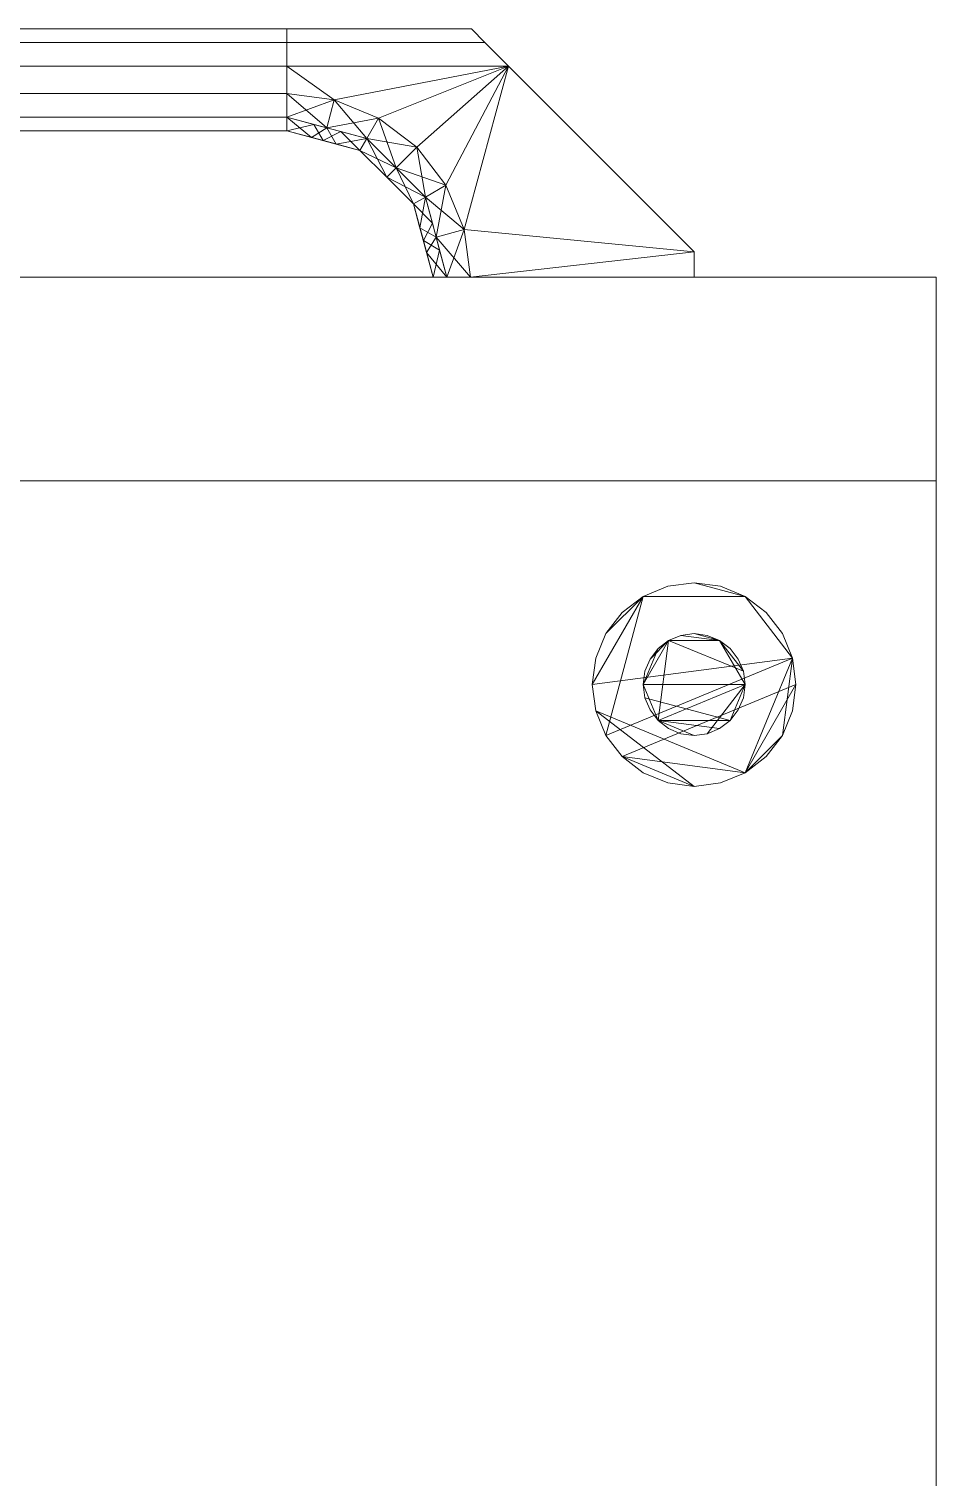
# Model space of a CAD drawing. Header units: feet. Extents: x 1888 to 2477, y 2252 to 2616.
# Drawn here: x 2277.4 to 2288.55, y 2270.21 to 2288 of the extents above; entities that cross this region are included whole.
import ezdxf

# ---------------------------------------------------------------- set-up
doc = ezdxf.new("R2010")
doc.units = ezdxf.units.FT
doc.layers.add('3D-F-AFFFEQM', color=3, linetype='Continuous', lineweight=9)
doc.layers.add('Fridge handle', color=6, linetype='Continuous', lineweight=9)

# ---------------------------------------------------------------- blocks, each defined once
blk = doc.blocks.new('Refrigerator')
at = {"layer": '3D-F-AFFFEQM'}
mesh = blk.add_polyface(dxfattribs=at)
corners = [(-36.32, 3.331, 30.982), (2.155, 3.331, 30.982), (2.155, 3.331, 1.08), (-36.32, 3.331, 1.08)]
mesh.append_faces([[corners[k] for k in face] for face in [(2, 3, 0, 1)]])
mesh = blk.add_polyface(dxfattribs=at)
corners = [(2.155, 3.331, 30.982), (-36.32, 3.331, 30.982), (-36.32, 1.171, 30.982), (2.155, 1.171, 30.982)]
mesh.append_faces([[corners[k] for k in face] for face in [(0, 1, 2, 3)]])
mesh = blk.add_polyface(dxfattribs=at)
corners = [(-36.32, 3.331, 1.08), (2.155, 3.331, 1.08), (2.155, 1.171, 1.08), (-36.32, 1.171, 1.08)]
mesh.append_faces([[corners[k] for k in face] for face in [(0, 1, 2, 3)]])
mesh = blk.add_polyface(dxfattribs=at)
corners = [(-17.016, 3.331, 76.815), (2.155, 3.331, 76.815), (2.155, 3.331, 31.252), (-17.016, 3.331, 31.252)]
mesh.append_faces([[corners[k] for k in face] for face in [(3, 0, 1, 2)]])
mesh = blk.add_polyface(dxfattribs=at)
corners = [(2.155, 3.331, 76.815), (-17.016, 3.331, 76.815), (-17.016, 1.171, 76.815), (2.155, 1.171, 76.815)]
mesh.append_faces([[corners[k] for k in face] for face in [(3, 0, 1, 2)]])
mesh = blk.add_polyface(dxfattribs=at)
corners = [(-17.016, 3.331, 31.252), (2.155, 3.331, 31.252), (2.155, 1.171, 31.252), (-17.016, 1.171, 31.252)]
mesh.append_faces([[corners[k] for k in face] for face in [(0, 1, 2, 3)]])
mesh = blk.add_polyface(dxfattribs=at)
corners = [(2.155, 3.331, 1.08), (2.155, 3.331, 30.982), (2.155, 1.171, 30.982), (2.155, 1.171, 1.08)]
mesh.append_faces([[corners[k] for k in face] for face in [(0, 1, 2, 3)]])
mesh = blk.add_polyface(dxfattribs=at)
corners = [(2.155, 3.331, 31.252), (2.155, 3.331, 76.815), (2.155, 1.171, 76.815), (2.155, 1.171, 31.252)]
mesh.append_faces([[corners[k] for k in face] for face in [(0, 1, 2, 3)]])
mesh = blk.add_polyface(dxfattribs=at)
corners = [(-36.32, 1.171, 30.982), (-36.32, 1.171, 1.08), (2.155, 1.171, 1.08), (2.155, 1.171, 30.982)]
mesh.append_faces([[corners[k] for k in face] for face in [(2, 3, 0, 1)]])
mesh = blk.add_polyface(dxfattribs=at)
corners = [(-36.32, -24.749, 76.815), (2.155, -24.749, 76.815), (2.155, 1.171, 76.815), (-36.32, 1.171, 76.815)]
mesh.append_faces([[corners[k] for k in face] for face in [(3, 0, 1, 2)]])
mesh = blk.add_polyface(dxfattribs=at)
corners = [(-36.32, -24.749, 1.08), (-36.32, 1.171, 1.08), (2.155, 1.171, 1.08), (2.155, -24.749, 1.08)]
mesh.append_faces([[corners[k] for k in face] for face in [(2, 3, 0, 1)]])
mesh = blk.add_polyface(dxfattribs=at)
corners = [(-36.32, 1.171, 76.815), (2.155, 1.171, 76.815), (2.155, 1.171, 1.08), (-36.32, 1.171, 1.08)]
mesh.append_faces([[corners[k] for k in face] for face in [(3, 0, 1, 2)]])
mesh = blk.add_polyface(dxfattribs=at)
corners = [(-17.016, 1.171, 76.815), (-17.016, 1.171, 31.252), (2.155, 1.171, 31.252), (2.155, 1.171, 76.815)]
mesh.append_faces([[corners[k] for k in face] for face in [(2, 3, 0, 1)]])
mesh = blk.add_polyface(dxfattribs=at)
corners = [(2.155, 1.171, 76.815), (2.155, -24.749, 76.815), (2.155, -24.749, 1.08), (2.155, 1.171, 1.08)]
mesh.append_faces([[corners[k] for k in face] for face in [(3, 0, 1, 2)]])
mesh = blk.add_polyface(dxfattribs=at)
corners = [(0.67, -0.989, 0.27), (0.633, -0.71, 0.27), (0.526, -0.449, 0.27), (0.354, -0.226, 0.27), (0.13, -0.054, 0.27), (-0.13, 0.054, 0.27), (-0.41, 0.091, 0.27), (-0.689, 0.054, 0.27), (-0.95, -0.054, 0.27), (-1.173, -0.226, 0.27), (-1.345, -0.449, 0.27), (-1.453, -0.71, 0.27), (-1.49, -0.989, 0.27), (-1.453, -1.269, 0.27), (-1.345, -1.529, 0.27), (-1.173, -1.753, 0.27), (-0.95, -1.925, 0.27), (-0.689, -2.032, 0.27), (-0.41, -2.069, 0.27), (-0.13, -2.032, 0.27), (0.13, -1.925, 0.27), (0.354, -1.753, 0.27), (0.526, -1.529, 0.27), (0.633, -1.269, 0.27)]
mesh.append_faces([[corners[k] for k in face] for face in [(10, 8, 9), (6, 4, 5)]], dxfattribs={"vtx0": -1})
mesh.append_faces([[corners[k] for k in face] for face in [(8, 12, 1, 4)]], dxfattribs={"vtx0": -1, "vtx1": -1, "vtx2": -1, "vtx3": -1})
mesh.append_faces([[corners[k] for k in face] for face in [(1, 12, 13, 20)]], dxfattribs={"vtx0": -1, "vtx2": -1, "vtx3": -1})
mesh.append_faces([[corners[k] for k in face] for face in [(13, 18, 19, 20)]], dxfattribs={"vtx0": -1, "vtx3": -1})
mesh.append_faces([[corners[k] for k in face] for face in [(17, 18, 15, 16)]], dxfattribs={"vtx1": -1})
mesh.append_faces([[corners[k] for k in face] for face in [(6, 7, 8, 4), (10, 11, 12, 8), (13, 14, 15, 18), (20, 21, 22, 1)]], dxfattribs={"vtx2": -1, "vtx3": -1})
mesh.append_faces([[corners[k] for k in face] for face in [(1, 2, 3, 4), (22, 23, 0, 1)]], dxfattribs={"vtx3": -1})
mesh = blk.add_polyface(dxfattribs=at)
corners = [(0.67, -0.989), (0.633, -1.269), (0.526, -1.529), (0.354, -1.753), (0.13, -1.925), (-0.13, -2.032), (-0.41, -2.069), (-0.689, -2.032), (-0.95, -1.925), (-1.173, -1.753), (-1.345, -1.529), (-1.453, -1.269), (-1.49, -0.989), (-1.453, -0.71), (-1.345, -0.449), (-1.173, -0.226), (-0.95, -0.054), (-0.689, 0.054), (-0.41, 0.091), (-0.13, 0.054), (0.13, -0.054), (0.354, -0.226), (0.526, -0.449), (0.633, -0.71)]
mesh.append_faces([[corners[k] for k in face] for face in [(9, 6, 7, 8), (4, 2, 3), (16, 14, 15), (20, 18, 19)]], dxfattribs={"vtx0": -1})
mesh.append_faces([[corners[k] for k in face] for face in [(6, 9, 4, 5)]], dxfattribs={"vtx0": -1, "vtx1": -1})
mesh.append_faces([[corners[k] for k in face] for face in [(9, 0, 4)]], dxfattribs={"vtx0": -1, "vtx1": -1, "vtx2": -1})
mesh.append_faces([[corners[k] for k in face] for face in [(23, 10, 16, 20)]], dxfattribs={"vtx0": -1, "vtx1": -1, "vtx2": -1, "vtx3": -1})
mesh.append_faces([[corners[k] for k in face] for face in [(23, 0, 9, 10)]], dxfattribs={"vtx1": -1, "vtx3": -1})
mesh.append_faces([[corners[k] for k in face] for face in [(21, 22, 23, 20)]], dxfattribs={"vtx2": -1})
mesh.append_faces([[corners[k] for k in face] for face in [(0, 1, 2, 4), (10, 11, 12, 16), (12, 13, 14, 16), (16, 17, 18, 20)]], dxfattribs={"vtx2": -1, "vtx3": -1})
mesh = blk.add_polyface(dxfattribs=at)
corners = [(-1.49, -0.989, 0.27), (-1.453, -0.71, 0.27), (-1.345, -0.449, 0.27), (-1.173, -0.226, 0.27), (-0.95, -0.054, 0.27), (-0.689, 0.054, 0.27), (-0.41, 0.091, 0.27), (-0.13, 0.054, 0.27), (0.13, -0.054, 0.27), (0.354, -0.226, 0.27), (0.526, -0.449, 0.27), (0.633, -0.71, 0.27), (0.67, -0.989, 0.27), (0.67, -0.989), (0.633, -0.71), (0.526, -0.449), (0.354, -0.226), (0.13, -0.054), (-0.13, 0.054), (-0.41, 0.091), (-0.689, 0.054), (-0.95, -0.054), (-1.173, -0.226), (-1.345, -0.449), (-1.453, -0.71), (-1.49, -0.989)]
mesh.append_faces([[corners[k] for k in face] for face in [(13, 14, 11, 12), (0, 1, 24, 25)]], dxfattribs={"vtx1": -1})
mesh.append_faces([[corners[k] for k in face] for face in [(14, 15, 10, 11), (16, 17, 8, 9), (15, 16, 9, 10), (17, 18, 7, 8), (6, 7, 18, 19), (19, 20, 5, 6), (20, 21, 4, 5), (22, 23, 2, 3), (21, 22, 3, 4), (23, 24, 1, 2)]], dxfattribs={"vtx1": -1, "vtx3": -1})
mesh = blk.add_polyface(dxfattribs=at)
corners = [(0.13, -0.989, 1.08), (0.112, -0.849, 1.08), (0.058, -0.719, 1.08), (-0.028, -0.607, 1.08), (-0.14, -0.522, 1.08), (-0.27, -0.468, 1.08), (-0.41, -0.449, 1.08), (-0.55, -0.468, 1.08), (-0.68, -0.522, 1.08), (-0.792, -0.607, 1.08), (-0.877, -0.719, 1.08), (-0.931, -0.849, 1.08), (-0.95, -0.989, 1.08), (-0.931, -1.129, 1.08), (-0.877, -1.259, 1.08), (-0.792, -1.371, 1.08), (-0.68, -1.457, 1.08), (-0.55, -1.511, 1.08), (-0.41, -1.529, 1.08), (-0.27, -1.511, 1.08), (-0.14, -1.457, 1.08), (-0.028, -1.371, 1.08), (0.058, -1.259, 1.08), (0.112, -1.129, 1.08)]
mesh.append_faces([[corners[k] for k in face] for face in [(6, 4, 5)]], dxfattribs={"vtx0": -1})
mesh.append_faces([[corners[k] for k in face] for face in [(4, 8, 15, 0)]], dxfattribs={"vtx0": -1, "vtx1": -1, "vtx2": -1, "vtx3": -1})
mesh.append_faces([[corners[k] for k in face] for face in [(4, 0, 1)]], dxfattribs={"vtx0": -1, "vtx2": -1})
mesh.append_faces([[corners[k] for k in face] for face in [(15, 18, 19, 0)]], dxfattribs={"vtx0": -1, "vtx2": -1, "vtx3": -1})
mesh.append_faces([[corners[k] for k in face] for face in [(14, 15, 12, 13), (17, 18, 15, 16)]], dxfattribs={"vtx1": -1})
mesh.append_faces([[corners[k] for k in face] for face in [(8, 9, 12, 15)]], dxfattribs={"vtx1": -1, "vtx2": -1, "vtx3": -1})
mesh.append_faces([[corners[k] for k in face] for face in [(10, 11, 12, 9)]], dxfattribs={"vtx2": -1})
mesh.append_faces([[corners[k] for k in face] for face in [(6, 7, 8, 4), (19, 20, 21, 0)]], dxfattribs={"vtx2": -1, "vtx3": -1})
mesh.append_faces([[corners[k] for k in face] for face in [(1, 2, 3, 4), (21, 22, 23, 0)]], dxfattribs={"vtx3": -1})
mesh = blk.add_polyface(dxfattribs=at)
corners = [(0.13, -0.989, 0.27), (0.112, -1.129, 0.27), (0.058, -1.259, 0.27), (-0.028, -1.371, 0.27), (-0.14, -1.457, 0.27), (-0.27, -1.511, 0.27), (-0.41, -1.529, 0.27), (-0.55, -1.511, 0.27), (-0.68, -1.457, 0.27), (-0.792, -1.371, 0.27), (-0.877, -1.259, 0.27), (-0.931, -1.129, 0.27), (-0.95, -0.989, 0.27), (-0.931, -0.849, 0.27), (-0.877, -0.719, 0.27), (-0.792, -0.607, 0.27), (-0.68, -0.522, 0.27), (-0.55, -0.468, 0.27), (-0.41, -0.449, 0.27), (-0.27, -0.468, 0.27), (-0.14, -0.522, 0.27), (-0.028, -0.607, 0.27), (0.058, -0.719, 0.27), (0.112, -0.849, 0.27)]
mesh.append_faces([[corners[k] for k in face] for face in [(9, 6, 7, 8), (16, 14, 15)]], dxfattribs={"vtx0": -1})
mesh.append_faces([[corners[k] for k in face] for face in [(0, 3, 11, 12), (12, 16, 23, 0)]], dxfattribs={"vtx0": -1, "vtx1": -1, "vtx3": -1})
mesh.append_faces([[corners[k] for k in face] for face in [(9, 3, 4)]], dxfattribs={"vtx0": -1, "vtx2": -1})
mesh.append_faces([[corners[k] for k in face] for face in [(5, 6, 9, 4)]], dxfattribs={"vtx1": -1, "vtx2": -1})
mesh.append_faces([[corners[k] for k in face] for face in [(16, 17, 20, 23)]], dxfattribs={"vtx1": -1, "vtx2": -1, "vtx3": -1})
mesh.append_faces([[corners[k] for k in face] for face in [(1, 2, 3, 0), (21, 22, 23, 20), (18, 19, 20, 17)]], dxfattribs={"vtx2": -1})
mesh.append_faces([[corners[k] for k in face] for face in [(9, 10, 11, 3), (12, 13, 14, 16)]], dxfattribs={"vtx2": -1, "vtx3": -1})
mesh = blk.add_polyface(dxfattribs=at)
corners = [(-0.95, -0.989, 1.08), (-0.931, -0.849, 1.08), (-0.877, -0.719, 1.08), (-0.792, -0.607, 1.08), (-0.68, -0.522, 1.08), (-0.55, -0.468, 1.08), (-0.41, -0.449, 1.08), (-0.27, -0.468, 1.08), (-0.14, -0.522, 1.08), (-0.028, -0.607, 1.08), (0.058, -0.719, 1.08), (0.112, -0.849, 1.08), (0.13, -0.989, 1.08), (0.13, -0.989, 0.27), (0.112, -0.849, 0.27), (0.058, -0.719, 0.27), (-0.028, -0.607, 0.27), (-0.14, -0.522, 0.27), (-0.27, -0.468, 0.27), (-0.41, -0.449, 0.27), (-0.55, -0.468, 0.27), (-0.68, -0.522, 0.27), (-0.792, -0.607, 0.27), (-0.877, -0.719, 0.27), (-0.931, -0.849, 0.27), (-0.95, -0.989, 0.27)]
mesh.append_faces([[corners[k] for k in face] for face in [(13, 14, 11, 12), (0, 1, 24, 25)]], dxfattribs={"vtx1": -1})
mesh.append_faces([[corners[k] for k in face] for face in [(14, 15, 10, 11), (16, 17, 8, 9), (15, 16, 9, 10), (17, 18, 7, 8), (6, 7, 18, 19), (19, 20, 5, 6), (20, 21, 4, 5), (22, 23, 2, 3), (21, 22, 3, 4), (23, 24, 1, 2)]], dxfattribs={"vtx1": -1, "vtx3": -1})
mesh = blk.add_polyface(dxfattribs=at)
corners = [(0.67, -0.989, 0.27), (0.633, -1.269, 0.27), (0.526, -1.529, 0.27), (0.354, -1.753, 0.27), (0.13, -1.925, 0.27), (-0.13, -2.032, 0.27), (-0.41, -2.069, 0.27), (-0.689, -2.032, 0.27), (-0.95, -1.925, 0.27), (-1.173, -1.753, 0.27), (-1.345, -1.529, 0.27), (-1.453, -1.269, 0.27), (-1.49, -0.989, 0.27), (-1.49, -0.989), (-1.453, -1.269), (-1.345, -1.529), (-1.173, -1.753), (-0.95, -1.925), (-0.689, -2.032), (-0.41, -2.069), (-0.13, -2.032), (0.13, -1.925), (0.354, -1.753), (0.526, -1.529), (0.633, -1.269), (0.67, -0.989)]
mesh.append_faces([[corners[k] for k in face] for face in [(13, 14, 11, 12), (0, 1, 24, 25)]], dxfattribs={"vtx1": -1})
mesh.append_faces([[corners[k] for k in face] for face in [(14, 15, 10, 11), (16, 17, 8, 9), (15, 16, 9, 10), (17, 18, 7, 8), (6, 7, 18, 19), (19, 20, 5, 6), (20, 21, 4, 5), (22, 23, 2, 3), (21, 22, 3, 4), (23, 24, 1, 2)]], dxfattribs={"vtx1": -1, "vtx3": -1})
mesh = blk.add_polyface(dxfattribs=at)
corners = [(0.13, -0.989, 1.08), (0.112, -1.129, 1.08), (0.058, -1.259, 1.08), (-0.028, -1.371, 1.08), (-0.14, -1.457, 1.08), (-0.27, -1.511, 1.08), (-0.41, -1.529, 1.08), (-0.55, -1.511, 1.08), (-0.68, -1.457, 1.08), (-0.792, -1.371, 1.08), (-0.877, -1.259, 1.08), (-0.931, -1.129, 1.08), (-0.95, -0.989, 1.08), (-0.95, -0.989, 0.27), (-0.931, -1.129, 0.27), (-0.877, -1.259, 0.27), (-0.792, -1.371, 0.27), (-0.68, -1.457, 0.27), (-0.55, -1.511, 0.27), (-0.41, -1.529, 0.27), (-0.27, -1.511, 0.27), (-0.14, -1.457, 0.27), (-0.028, -1.371, 0.27), (0.058, -1.259, 0.27), (0.112, -1.129, 0.27), (0.13, -0.989, 0.27)]
mesh.append_faces([[corners[k] for k in face] for face in [(13, 14, 11, 12), (0, 1, 24, 25)]], dxfattribs={"vtx1": -1})
mesh.append_faces([[corners[k] for k in face] for face in [(14, 15, 10, 11), (16, 17, 8, 9), (15, 16, 9, 10), (17, 18, 7, 8), (6, 7, 18, 19), (19, 20, 5, 6), (20, 21, 4, 5), (22, 23, 2, 3), (21, 22, 3, 4), (23, 24, 1, 2)]], dxfattribs={"vtx1": -1, "vtx3": -1})
at = {"layer": 'Fridge handle'}
mesh = blk.add_polyface(dxfattribs=at)
corners = [(-29.435, 5.963, 29.305), (-29.435, 5.819, 29.555), (-4.73, 5.819, 29.555), (-4.73, 5.963, 29.305)]
mesh.append_faces([[corners[k] for k in face] for face in [(0, 1, 2, 3)]])
mesh = blk.add_polyface(dxfattribs=at)
corners = [(-29.435, 5.963, 29.015), (-29.435, 5.963, 29.305), (-4.73, 5.963, 29.305), (-4.73, 5.963, 29.015)]
mesh.append_faces([[corners[k] for k in face] for face in [(3, 0, 1, 2)]])
mesh = blk.add_polyface(dxfattribs=at)
corners = [(-29.435, 5.819, 28.765), (-29.435, 5.963, 29.015), (-4.73, 5.963, 29.015), (-4.73, 5.819, 28.765)]
mesh.append_faces([[corners[k] for k in face] for face in [(0, 1, 2, 3)]])
mesh = blk.add_polyface(dxfattribs=at)
corners = [(-4.73, 5.819, 28.765), (-4.73, 5.963, 29.015), (-4.73, 5.963, 29.305), (-4.73, 5.819, 29.555), (-4.73, 5.568, 29.7), (-4.73, 5.279, 29.7), (-4.73, 5.028, 29.555), (-4.73, 4.883, 29.305), (-4.73, 4.883, 29.015), (-4.73, 5.028, 28.765), (-4.73, 5.279, 28.62), (-4.73, 5.568, 28.62)]
mesh.append_faces([[corners[k] for k in face] for face in [(5, 3, 4)]], dxfattribs={"vtx0": -1})
mesh.append_faces([[corners[k] for k in face] for face in [(2, 9, 10, 1)]], dxfattribs={"vtx0": -1, "vtx2": -1})
mesh.append_faces([[corners[k] for k in face] for face in [(2, 3, 9)]], dxfattribs={"vtx1": -1, "vtx2": -1})
mesh.append_faces([[corners[k] for k in face] for face in [(5, 6, 9, 3)]], dxfattribs={"vtx1": -1, "vtx2": -1, "vtx3": -1})
mesh.append_faces([[corners[k] for k in face] for face in [(7, 8, 9, 6)]], dxfattribs={"vtx2": -1})
mesh.append_faces([[corners[k] for k in face] for face in [(10, 11, 0, 1)]], dxfattribs={"vtx3": -1})
mesh = blk.add_polyface(dxfattribs=at)
corners = [(-4.73, 5.568, 29.7), (-4.73, 5.819, 29.555), (-4.73, 5.963, 29.305), (-4.73, 5.963, 29.015), (-4.73, 5.819, 28.765), (-4.73, 5.568, 28.62), (-4.73, 5.279, 28.62), (-4.73, 5.028, 28.765), (-4.73, 4.883, 29.015), (-4.73, 4.883, 29.305), (-4.73, 5.028, 29.555), (-4.73, 5.279, 29.7)]
mesh.append_faces([[corners[k] for k in face] for face in [(6, 11, 0, 1)]], dxfattribs={"vtx0": -1, "vtx3": -1})
mesh.append_faces([[corners[k] for k in face] for face in [(2, 3, 6, 1)]], dxfattribs={"vtx1": -1, "vtx2": -1})
mesh.append_faces([[corners[k] for k in face] for face in [(6, 7, 10, 11)]], dxfattribs={"vtx1": -1, "vtx3": -1})
mesh.append_faces([[corners[k] for k in face] for face in [(3, 4, 5, 6), (7, 8, 9, 10)]], dxfattribs={"vtx3": -1})
mesh = blk.add_polyface(dxfattribs=at)
corners = [(-4.73, 5.819, 28.765), (-4.73, 5.963, 29.015), (-2.772, 5.963, 29.015), (-2.628, 5.819, 28.765)]
mesh.append_faces([[corners[k] for k in face] for face in [(2, 3, 0, 1)]])
mesh = blk.add_polyface(dxfattribs=at)
corners = [(-4.73, 5.963, 29.015), (-4.73, 5.963, 29.305), (-2.772, 5.963, 29.305), (-2.772, 5.963, 29.015)]
mesh.append_faces([[corners[k] for k in face] for face in [(2, 3, 0, 1)]])
mesh = blk.add_polyface(dxfattribs=at)
corners = [(-4.73, 5.963, 29.305), (-4.73, 5.819, 29.555), (-2.628, 5.819, 29.555), (-2.772, 5.963, 29.305)]
mesh.append_faces([[corners[k] for k in face] for face in [(1, 2, 3, 0)]])
mesh = blk.add_polyface(dxfattribs=at)
corners = [(-2.377, 5.568, 29.7), (-2.628, 5.819, 29.555), (-2.772, 5.963, 29.305), (-2.772, 5.963, 29.015), (-2.628, 5.819, 28.765), (-2.377, 5.568, 28.62), (-0.41, 3.601, 28.62), (-0.41, 3.601, 29.7)]
mesh.append_faces([[corners[k] for k in face] for face in [(2, 1, 4, 3)]], dxfattribs={"vtx1": -1})
mesh.append_faces([[corners[k] for k in face] for face in [(1, 0, 5, 4)]], dxfattribs={"vtx1": -1, "vtx3": -1})
mesh.append_faces([[corners[k] for k in face] for face in [(0, 7, 6, 5)]], dxfattribs={"vtx3": -1})
mesh = blk.add_polyface(dxfattribs=at)
corners = [(-29.435, 5.568, 28.62), (-29.435, 5.819, 28.765), (-4.73, 5.819, 28.765), (-4.73, 5.568, 28.62)]
mesh.append_faces([[corners[k] for k in face] for face in [(0, 1, 2, 3)]])
mesh = blk.add_polyface(dxfattribs=at)
corners = [(-29.435, 5.819, 29.555), (-29.435, 5.568, 29.7), (-4.73, 5.568, 29.7), (-4.73, 5.819, 29.555)]
mesh.append_faces([[corners[k] for k in face] for face in [(3, 0, 1, 2)]])
mesh = blk.add_polyface(dxfattribs=at)
corners = [(-4.73, 5.568, 28.62), (-4.73, 5.819, 28.765), (-2.628, 5.819, 28.765), (-2.377, 5.568, 28.62)]
mesh.append_faces([[corners[k] for k in face] for face in [(2, 3, 0, 1)]])
mesh = blk.add_polyface(dxfattribs=at)
corners = [(-4.73, 5.819, 29.555), (-4.73, 5.568, 29.7), (-2.377, 5.568, 29.7), (-2.628, 5.819, 29.555)]
mesh.append_faces([[corners[k] for k in face] for face in [(1, 2, 3, 0)]])
mesh = blk.add_polyface(dxfattribs=at)
corners = [(-29.435, 5.279, 28.62), (-29.435, 5.568, 28.62), (-4.73, 5.568, 28.62), (-4.73, 5.279, 28.62)]
mesh.append_faces([[corners[k] for k in face] for face in [(3, 0, 1, 2)]])
mesh = blk.add_polyface(dxfattribs=at)
corners = [(-29.435, 5.568, 29.7), (-29.435, 5.279, 29.7), (-4.73, 5.279, 29.7), (-4.73, 5.568, 29.7)]
mesh.append_faces([[corners[k] for k in face] for face in [(0, 1, 2, 3)]])
mesh = blk.add_polyface(dxfattribs=at)
corners = [(-0.41, 3.601, 28.62), (-0.41, 3.331, 28.62), (-2.782, 3.331, 28.62), (-2.848, 3.835, 28.62), (-3.043, 4.305, 28.62), (-3.352, 4.708, 28.62), (-3.756, 5.018, 28.62), (-4.226, 5.212, 28.62), (-4.73, 5.279, 28.62), (-4.73, 5.568, 28.62), (-2.377, 5.568, 28.62)]
mesh.append_faces([[corners[k] for k in face] for face in [(7, 10, 6)]], dxfattribs={"vtx0": -1, "vtx1": -1})
mesh.append_faces([[corners[k] for k in face] for face in [(3, 10, 0, 2), (10, 3, 4)]], dxfattribs={"vtx0": -1, "vtx2": -1})
mesh.append_faces([[corners[k] for k in face] for face in [(1, 2, 0)]], dxfattribs={"vtx1": -1})
mesh.append_faces([[corners[k] for k in face] for face in [(5, 6, 10), (4, 5, 10)]], dxfattribs={"vtx1": -1, "vtx2": -1})
mesh.append_faces([[corners[k] for k in face] for face in [(7, 8, 9, 10)]], dxfattribs={"vtx3": -1})
mesh = blk.add_polyface(dxfattribs=at)
corners = [(-0.41, 3.331, 29.7), (-0.41, 3.601, 29.7), (-2.377, 5.568, 29.7), (-4.73, 5.568, 29.7), (-4.73, 5.279, 29.7), (-4.226, 5.212, 29.7), (-3.756, 5.018, 29.7), (-3.352, 4.708, 29.7), (-3.043, 4.305, 29.7), (-2.848, 3.835, 29.7), (-2.782, 3.331, 29.7)]
mesh.append_faces([[corners[k] for k in face] for face in [(5, 3, 4)]], dxfattribs={"vtx0": -1})
mesh.append_faces([[corners[k] for k in face] for face in [(9, 1, 2, 8)]], dxfattribs={"vtx0": -1, "vtx2": -1})
mesh.append_faces([[corners[k] for k in face] for face in [(7, 8, 2), (6, 7, 2)]], dxfattribs={"vtx1": -1, "vtx2": -1})
mesh.append_faces([[corners[k] for k in face] for face in [(5, 6, 2, 3)]], dxfattribs={"vtx1": -1, "vtx3": -1})
mesh.append_faces([[corners[k] for k in face] for face in [(10, 0, 1, 9)]], dxfattribs={"vtx2": -1})
mesh = blk.add_polyface(dxfattribs=at)
corners = [(-29.435, 5.028, 28.765), (-29.435, 5.279, 28.62), (-4.73, 5.279, 28.62), (-4.73, 5.028, 28.765)]
mesh.append_faces([[corners[k] for k in face] for face in [(3, 0, 1, 2)]])
mesh = blk.add_polyface(dxfattribs=at)
corners = [(-29.435, 5.279, 29.7), (-29.435, 5.028, 29.555), (-4.73, 5.028, 29.555), (-4.73, 5.279, 29.7)]
mesh.append_faces([[corners[k] for k in face] for face in [(0, 1, 2, 3)]])
mesh = blk.add_polyface(dxfattribs=at)
corners = [(-2.782, 3.331, 28.62), (-2.848, 3.835, 28.62), (-3.043, 4.305, 28.62), (-3.352, 4.708, 28.62), (-3.756, 5.018, 28.62), (-4.226, 5.212, 28.62), (-4.73, 5.279, 28.62), (-4.73, 5.028, 28.765), (-3.881, 4.801, 28.765), (-3.26, 4.179, 28.765), (-3.033, 3.331, 28.765), (-4.305, 4.914, 28.765), (-3.571, 4.49, 28.765), (-3.146, 3.755, 28.765)]
mesh.append_faces([[corners[k] for k in face] for face in [(13, 0, 10)]], dxfattribs={"vtx0": -1})
mesh.append_faces([[corners[k] for k in face] for face in [(11, 4, 8), (12, 2, 9), (3, 8, 4)]], dxfattribs={"vtx0": -1, "vtx1": -1})
mesh.append_faces([[corners[k] for k in face] for face in [(11, 5, 4), (13, 1, 0)]], dxfattribs={"vtx0": -1, "vtx2": -1})
mesh.append_faces([[corners[k] for k in face] for face in [(12, 8, 3), (11, 7, 5), (3, 2, 12), (2, 1, 9), (13, 9, 1)]], dxfattribs={"vtx1": -1, "vtx2": -1})
mesh.append_faces([[corners[k] for k in face] for face in [(7, 6, 5)]], dxfattribs={"vtx2": -1})
mesh = blk.add_polyface(dxfattribs=at)
corners = [(-4.73, 5.279, 29.7), (-4.226, 5.212, 29.7), (-3.756, 5.018, 29.7), (-3.352, 4.708, 29.7), (-3.043, 4.305, 29.7), (-2.848, 3.835, 29.7), (-2.782, 3.331, 29.7), (-3.033, 3.331, 29.555), (-3.26, 4.179, 29.555), (-3.881, 4.801, 29.555), (-4.73, 5.028, 29.555), (-4.305, 4.914, 29.555), (-3.146, 3.755, 29.555), (-3.571, 4.49, 29.555)]
mesh.append_faces([[corners[k] for k in face] for face in [(5, 7, 6)]], dxfattribs={"vtx0": -1})
mesh.append_faces([[corners[k] for k in face] for face in [(1, 9, 2), (4, 12, 5), (12, 4, 8)]], dxfattribs={"vtx0": -1, "vtx1": -1})
mesh.append_faces([[corners[k] for k in face] for face in [(2, 9, 13)]], dxfattribs={"vtx0": -1, "vtx2": -1})
mesh.append_faces([[corners[k] for k in face] for face in [(10, 11, 0)]], dxfattribs={"vtx1": -1})
mesh.append_faces([[corners[k] for k in face] for face in [(1, 0, 11), (11, 9, 1), (3, 2, 13), (13, 8, 3), (4, 3, 8), (12, 7, 5)]], dxfattribs={"vtx1": -1, "vtx2": -1})
mesh = blk.add_polyface(dxfattribs=at)
corners = [(-29.435, 4.883, 29.015), (-29.435, 5.028, 28.765), (-4.73, 5.028, 28.765), (-4.73, 4.883, 29.015)]
mesh.append_faces([[corners[k] for k in face] for face in [(3, 0, 1, 2)]])
mesh = blk.add_polyface(dxfattribs=at)
corners = [(-29.435, 5.028, 29.555), (-29.435, 4.883, 29.305), (-4.73, 4.883, 29.305), (-4.73, 5.028, 29.555)]
mesh.append_faces([[corners[k] for k in face] for face in [(3, 0, 1, 2)]])
mesh = blk.add_polyface(dxfattribs=at)
corners = [(-4.73, 4.883, 29.015), (-3.954, 4.675, 29.015), (-3.385, 4.107, 29.015), (-3.177, 3.331, 29.015), (-3.033, 3.331, 28.765), (-3.26, 4.179, 28.765), (-3.881, 4.801, 28.765), (-4.73, 5.028, 28.765), (-4.158, 4.875, 28.765), (-4.342, 4.779, 29.015), (-3.571, 4.49, 28.765), (-3.669, 4.391, 29.015), (-3.317, 3.854, 29.015), (-3.146, 3.755, 28.765), (-4.444, 4.951, 28.765), (-3.247, 3.592, 29.015)]
mesh.append_faces([[corners[k] for k in face] for face in [(9, 8, 1), (13, 12, 5), (2, 5, 12)]], dxfattribs={"vtx0": -1, "vtx1": -1})
mesh.append_faces([[corners[k] for k in face] for face in [(1, 6, 10)]], dxfattribs={"vtx0": -1, "vtx2": -1})
mesh.append_faces([[corners[k] for k in face] for face in [(9, 0, 14), (13, 4, 15), (14, 8, 9), (2, 11, 5), (10, 5, 11), (15, 12, 13), (11, 1, 10), (8, 6, 1)]], dxfattribs={"vtx1": -1, "vtx2": -1})
mesh.append_faces([[corners[k] for k in face] for face in [(0, 7, 14), (4, 3, 15)]], dxfattribs={"vtx2": -1})
mesh = blk.add_polyface(dxfattribs=at)
corners = [(-4.73, 5.028, 29.555), (-3.881, 4.801, 29.555), (-3.26, 4.179, 29.555), (-3.033, 3.331, 29.555), (-3.177, 3.331, 29.305), (-3.385, 4.107, 29.305), (-3.954, 4.675, 29.305), (-4.73, 4.883, 29.305), (-4.206, 4.743, 29.305), (-4.305, 4.914, 29.555), (-3.669, 4.391, 29.305), (-3.571, 4.49, 29.555), (-3.186, 3.903, 29.555), (-3.281, 3.719, 29.305), (-4.468, 4.813, 29.305), (-3.109, 3.617, 29.555)]
mesh.append_faces([[corners[k] for k in face] for face in [(9, 8, 1), (13, 12, 5), (2, 5, 12)]], dxfattribs={"vtx0": -1, "vtx1": -1})
mesh.append_faces([[corners[k] for k in face] for face in [(1, 6, 10)]], dxfattribs={"vtx0": -1, "vtx2": -1})
mesh.append_faces([[corners[k] for k in face] for face in [(9, 0, 14), (13, 4, 15), (14, 8, 9), (2, 11, 5), (15, 12, 13), (8, 6, 1)]], dxfattribs={"vtx1": -1, "vtx2": -1})
mesh.append_faces([[corners[k] for k in face] for face in [(10, 5, 11, 1)]], dxfattribs={"vtx1": -1, "vtx3": -1})
mesh.append_faces([[corners[k] for k in face] for face in [(0, 7, 14), (4, 3, 15)]], dxfattribs={"vtx2": -1})
mesh = blk.add_polyface(dxfattribs=at)
corners = [(-29.435, 4.883, 29.305), (-29.435, 4.883, 29.015), (-4.73, 4.883, 29.015), (-4.73, 4.883, 29.305)]
mesh.append_faces([[corners[k] for k in face] for face in [(3, 0, 1, 2)]])
mesh = blk.add_polyface(dxfattribs=at)
corners = [(-4.73, 4.883, 29.305), (-3.954, 4.675, 29.305), (-3.385, 4.107, 29.305), (-3.177, 3.331, 29.305), (-3.177, 3.331, 29.015), (-3.385, 4.107, 29.015), (-3.954, 4.675, 29.015), (-4.73, 4.883, 29.015), (-4.194, 4.74, 29.305), (-4.342, 4.779, 29.015), (-3.669, 4.391, 29.015), (-3.669, 4.391, 29.305), (-3.321, 3.866, 29.015), (-3.281, 3.719, 29.305), (-4.462, 4.812, 29.305), (-3.249, 3.598, 29.015)]
mesh.append_faces([[corners[k] for k in face] for face in [(7, 14, 0), (3, 15, 4)]], dxfattribs={"vtx0": -1})
mesh.append_faces([[corners[k] for k in face] for face in [(14, 9, 8), (9, 14, 7), (13, 15, 3), (15, 13, 12)]], dxfattribs={"vtx0": -1, "vtx1": -1})
mesh.append_faces([[corners[k] for k in face] for face in [(1, 8, 6), (9, 6, 8), (13, 2, 12), (5, 12, 2)]], dxfattribs={"vtx1": -1, "vtx2": -1})
mesh.append_faces([[corners[k] for k in face] for face in [(6, 10, 11, 1), (2, 11, 10, 5)]], dxfattribs={"vtx1": -1, "vtx3": -1})
mesh = blk.add_polyface(dxfattribs=at)
corners = [(-0.41, 3.331, 29.7), (-0.41, 3.331, 28.62), (-0.41, 3.601, 28.62), (-0.41, 3.601, 29.7)]
mesh.append_faces([[corners[k] for k in face] for face in [(3, 0, 1, 2)]])
mesh = blk.add_polyface(dxfattribs=at)
corners = [(-0.41, 3.331, 28.62), (-0.41, 3.331, 29.7), (-2.782, 3.331, 29.7), (-3.033, 3.331, 29.555), (-3.177, 3.331, 29.305), (-3.177, 3.331, 29.015), (-3.033, 3.331, 28.765), (-2.782, 3.331, 28.62)]
mesh.append_faces([[corners[k] for k in face] for face in [(6, 3, 4, 5)]], dxfattribs={"vtx0": -1})
mesh.append_faces([[corners[k] for k in face] for face in [(7, 2, 3, 6)]], dxfattribs={"vtx0": -1, "vtx2": -1})
mesh.append_faces([[corners[k] for k in face] for face in [(0, 1, 2, 7)]], dxfattribs={"vtx2": -1})

msp = doc.modelspace()

# ---------------------------------------------------------------- block references
at = {"xscale": 1.15876680052351, "yscale": 1.15876680052351, "zscale": 1.15876680052351}
msp.add_blockref('Refrigerator', (2286.052, 2281.09, -1.251), dxfattribs=at)

doc.saveas('drawing.dxf')
